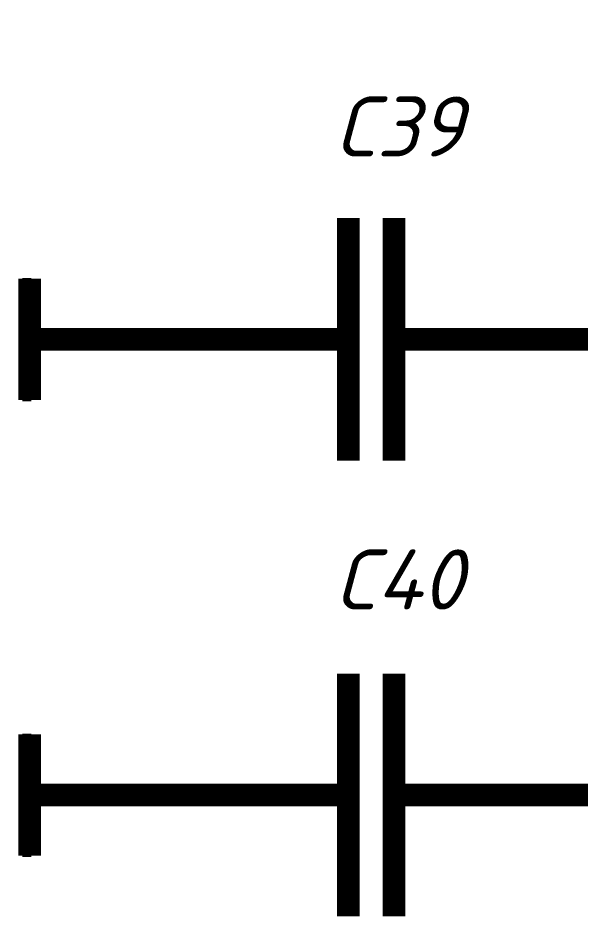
# Model space of a CAD drawing. Header units: inches. Extents: x 0 to 841, y 0 to 594.
# Drawn here: x 287.15 to 305.66, y 198.12 to 228.07 of the extents above; entities that cross this region are included whole.
import ezdxf

# ---------------------------------------------------------------- set-up
doc = ezdxf.new("R2010")
doc.units = ezdxf.units.IN
doc.layers.add('Sheet', color=255, linetype='Continuous')
doc.styles.get("Standard").update_dxf_attribs({"font": 'isocpeui.ttf'})

msp = doc.modelspace()

# ---------------------------------------------------------------- linework, layer by layer
at = {"layer": 'Sheet'}
for points in [[(350.005, 274.99, 0.749, 0.749, 0), (337.518, 274.99, 0.749, 0.749, 0), (337.518, 202.492, 0.749, 0.749, 0), (310.008, 202.492, 0.749, 0.749, 0), (305.022, 202.492, 0.749, 0.749, 0)], [(298.015, 221.492, 0.749, 0.749, 0), (298.015, 213.497, 0.749, 0.749, 0)], [(299.52, 221.492, 0.749, 0.749, 0), (299.52, 213.497, 0.749, 0.749, 0)], [(287.527, 219.493, 0.749, 0.749, 0), (287.527, 215.496, 0.749, 0.749, 0)], [(287.437, 219.516, 0.3, 0.3, 0), (287.437, 215.451, 0.3, 0.3, 0)], [(292.513, 217.495, 0.749, 0.749, 0), (287.527, 217.495, 0.749, 0.749, 0)], [(292.513, 217.495, 0.749, 0.749, 0), (298.015, 217.495, 0.749, 0.749, 0)], [(299.52, 217.495, 0.749, 0.749, 0), (305.022, 217.495, 0.749, 0.749, 0)], [(310.008, 217.495, 0.749, 0.749, 0), (305.022, 217.495, 0.749, 0.749, 0)], [(292.513, 217.495, 0.3, 0.3, 0), (287.437, 217.495, 0.3, 0.3, 0)], [(297.521, 217.495, 0.3, 0.3, 0), (292.513, 217.495, 0.3, 0.3, 0)], [(300.014, 217.495, 0.3, 0.3, 0), (305.022, 217.495, 0.3, 0.3, 0)], [(298.015, 206.49, 0.749, 0.749, 0), (298.015, 198.494, 0.749, 0.749, 0)], [(299.52, 206.49, 0.749, 0.749, 0), (299.52, 198.494, 0.749, 0.749, 0)], [(287.527, 204.491, 0.749, 0.749, 0), (287.527, 200.493, 0.749, 0.749, 0)], [(287.437, 204.513, 0.3, 0.3, 0), (287.437, 200.448, 0.3, 0.3, 0)], [(292.513, 202.492, 0.749, 0.749, 0), (287.527, 202.492, 0.749, 0.749, 0)], [(292.513, 202.492, 0.749, 0.749, 0), (298.015, 202.492, 0.749, 0.749, 0)], [(299.52, 202.492, 0.749, 0.749, 0), (305.022, 202.492, 0.749, 0.749, 0)], [(292.513, 202.492, 0.3, 0.3, 0), (287.437, 202.492, 0.3, 0.3, 0)], [(297.521, 202.492, 0.3, 0.3, 0), (292.513, 202.492, 0.3, 0.3, 0)], [(300.014, 202.492, 0.3, 0.3, 0), (305.022, 202.492, 0.3, 0.3, 0)]]:
    msp.add_lwpolyline(points, format="xyseb", dxfattribs=at)

# ---------------------------------------------------------------- texts
for s, p in [('C39', (297.521, 223.514)), ('C40', (297.521, 208.601))]:
    msp.add_text(s, height=1.9764, dxfattribs=at).set_placement(p)

doc.saveas('drawing.dxf')
